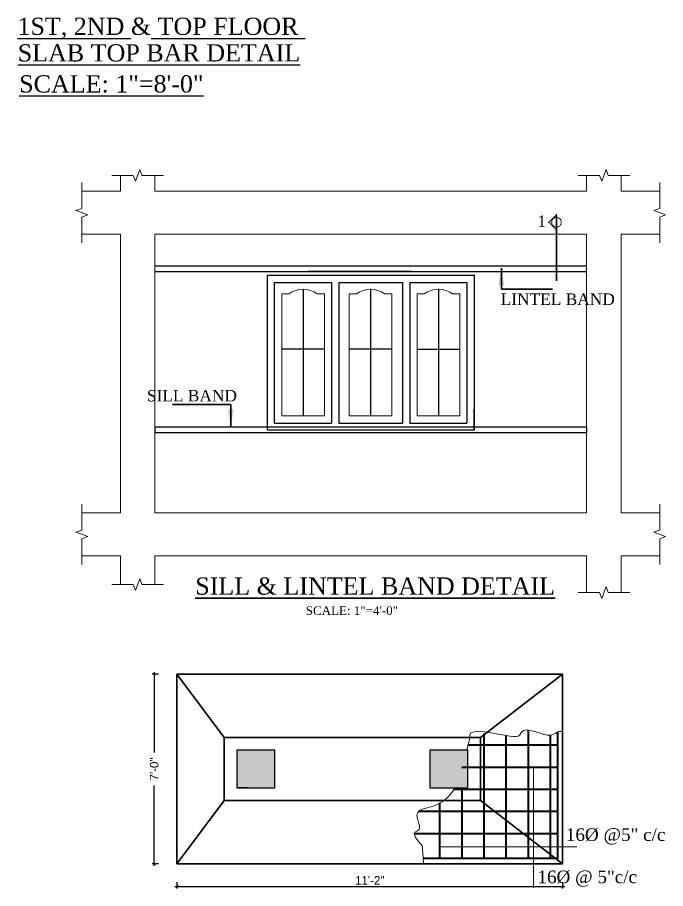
# Model space of a CAD drawing. Header units: inches. Extents: x -9998782 to 66725, y -6520505 to 8308.
# Drawn here: x -4999254 to -4998802, y -3259027 to -3258420 of the extents above; entities that cross this region are included whole.
import ezdxf
from ezdxf.enums import TextEntityAlignment as Align

# ---------------------------------------------------------------- set-up
doc = ezdxf.new("R2010")
doc.units = ezdxf.units.IN
doc.header["$LTSCALE"] = 2
doc.header["$MEASUREMENT"] = 0
doc.header["$PDMODE"] = 34
doc.linetypes.add('ACAD_ISO02W100', pattern=[15, 12, -3])
doc.linetypes.add('HIDDEN', pattern=[0.375, 0.25, -0.125])
doc.layers.get('0').update_dxf_attribs({"linetype": 'CONTINUOUS'})
doc.layers.get('DEFPOINTS').update_dxf_attribs({"color": 141, "linetype": 'CONTINUOUS'})
doc.layers.add('column', color=4, linetype='CONTINUOUS')
doc.layers.add('WAll', color=20, linetype='CONTINUOUS')
for name, color, linetype, lineweight in [('DIM_LINE', 173, 'CONTINUOUS', 20), ('dotted', 131, 'HIDDEN', 13), ('DW elev', 123, 'CONTINUOUS', 25), ('elevation', 181, 'CONTINUOUS', 25), ('HACTH', 253, 'CONTINUOUS', 5), ('HATCH', 60, 'ACAD_ISO02W100', 13), ('ST-REINFOR', 201, 'CONTINUOUS', 40), ('TEXT', 181, 'CONTINUOUS', 25), ('TRENCH', 1, 'CONTINUOUS', 35), ('WALL ELV', 20, 'CONTINUOUS', 20), ('WALL SEC', 2, 'CONTINUOUS', 35)]:
    doc.layers.add(name, color=color, linetype=linetype, lineweight=lineweight)
doc.styles.add('Lettring Text', font='arial.ttf')
doc.styles.add('NIR', font='COPRGTL.TTF')
doc.styles.add('ordinary', font='times.ttf')
doc.styles.add('TIMES', font='times.ttf')
doc.styles.add('TIMES 48', font='times.ttf', dxfattribs={"height": 4})
doc.dimstyles.new('Copy of Standard', dxfattribs={"dimtxt": 6, "dimasz": 2.875, "dimexe": 2, "dimexo": 4, "dimgap": 2, "dimtad": 1, "dimdec": 0, "dimrnd": 1, "dimzin": 0, "dimdsep": 46, "dimlunit": 4, "dimtxsty": 'Lettring Text', "dimcen": 0.1, "dimclrd": 7, "dimclre": 7, "dimclrt": 7, "dimazin": 0, "dimtfac": 0.645, "dimtdec": 0, "dimtmove": 1, "dimatfit": 0, "dimfxl": 3, "dimfxlon": 1, "dimtfillclr": 256, "dimtolj": 1, "dimtzin": 0, "dimlwd": -1, "dimlwe": -1, "dimarcsym": 2})
doc.dimstyles.new('nir 48', dxfattribs={"dimscale": 0.5, "dimtxt": 24, "dimasz": 3, "dimexe": 3, "dimexo": 6, "dimgap": 2, "dimtad": 3, "dimdec": 0, "dimzin": 3, "dimlunit": 4, "dimtxsty": 'NIR', "dimblk": 'OBLIQUE', "dimcen": 2.5, "dimdle": 3, "dimclrt": 3, "dimadec": 0, "dimazin": 0, "dimtfac": 1, "dimtdec": 0, "dimtmove": 2, "dimatfit": 3, "dimfxl": 1, "dimarcsym": 0})

# ---------------------------------------------------------------- blocks, each defined once
blk = doc.blocks.new('A$C269C7F18')
at = {"layer": 'column'}
h = blk.add_hatch(color=256, dxfattribs=at)
h.paths.add_polyline_path([(12, 12), (8.85, 12), (8.86, 6), (12, 6)])
h.paths.add_polyline_path([(5.74, 12), (0, 12), (0, 6), (5.75, 6)])
h.paths.add_polyline_path([(8.85, 12), (5.74, 12), (5.75, 6), (8.86, 6)])
h.paths.add_polyline_path([(5.75, 6), (0, 6), (0, 0), (5.76, 0)])
h.paths.add_polyline_path([(8.86, 6), (5.75, 6), (5.76, 0), (8.87, 0)])
h.paths.add_polyline_path([(12, 6), (8.86, 6), (8.87, 0), (12, 0)])
blk.add_lwpolyline([(0, 0), (12, 0), (12, 12), (0, 12)], close=True, dxfattribs=at)
blk = doc.blocks.new('_Oblique')
at = {"color": 0, "linetype": 'ByBlock', "lineweight": -2}
blk.add_line((-0.5, -0.5), (0.5, 0.5), dxfattribs=at)
blk = doc.blocks.new('*D720')
at = {"layer": 'DEFPOINTS', "color": 0}
for p in [(-4999158.81, -3258877.5), (-4999142.98, -3258877.5), (-4999142.98, -3259009.5)]:
    blk.add_point(p, dxfattribs=at)
at = {"layer": 'DIM_LINE', "color": 0, "lineweight": -2}
for p, q in [((-4999155.81, -3258877.5), (-4999160.31, -3258877.5)), ((-4999155.81, -3259009.5), (-4999160.31, -3259009.5))]:
    blk.add_line(p, q, dxfattribs=at)
at = {"layer": 'DIM_LINE', "color": 0, "linetype": 'ByBlock', "lineweight": -2}
for p, q in [((-4999158.81, -3258876), (-4999158.81, -3258932.07)), ((-4999158.81, -3259011), (-4999158.81, -3258954.94))]:
    blk.add_line(p, q, dxfattribs=at)
at = {"layer": 'DIM_LINE', "color": 0, "lineweight": -2, "xscale": 1.5, "yscale": 1.5, "zscale": 1.5}
for p, rotation in [((-4999158.81, -3258877.5), 90), ((-4999158.81, -3259009.5), 270)]:
    blk.add_blockref('_Oblique', p, dxfattribs=dict(at, rotation=rotation))
at = {"layer": 'DIM_LINE', "color": 3, "insert": (-4999158.81, -3258943.5), "char_height": 6, "attachment_point": 5, "rotation": 90, "style": 'NIR'}
blk.add_mtext('7\'-0"', dxfattribs=at)
blk = doc.blocks.new('*D728')
at = {"layer": 'DEFPOINTS', "color": 0}
for p in [(-4999142.98, -3259009.5), (-4998874.29, -3259009.5), (-4998874.29, -3259025.26)]:
    blk.add_point(p, dxfattribs=at)
at = {"layer": 'DIM_LINE', "color": 0, "lineweight": -2}
for p, q in [((-4999142.98, -3259022.26), (-4999142.98, -3259026.76)), ((-4998874.29, -3259022.26), (-4998874.29, -3259026.76))]:
    blk.add_line(p, q, dxfattribs=at)
at = {"layer": 'DIM_LINE', "color": 0, "linetype": 'ByBlock', "lineweight": -2}
blk.add_line((-4999144.48, -3259025.26), (-4998872.79, -3259025.26), dxfattribs=at)
at = {"layer": 'DIM_LINE', "color": 0, "lineweight": -2, "xscale": 1.5, "yscale": 1.5, "zscale": 1.5, "rotation": 180}
blk.add_blockref('_Oblique', (-4999142.98, -3259025.26), dxfattribs=at)
at = {"layer": 'DIM_LINE', "color": 0, "lineweight": -2, "xscale": 1.5, "yscale": 1.5, "zscale": 1.5}
blk.add_blockref('_Oblique', (-4998874.29, -3259025.26), dxfattribs=at)
at = {"layer": 'DIM_LINE', "color": 3, "insert": (-4999008.63, -3259021.07), "char_height": 6, "attachment_point": 5, "style": 'NIR'}
blk.add_mtext('11\'-2"', dxfattribs=at)
blk = doc.blocks.new('naming')
at = {"layer": 'dotted'}
blk.add_hatch(color=256, dxfattribs=at).paths.add_polyline_path([(0, -400), (0, -636), (636, 0), (0, 636), (0, 400, -0.414214), (400, 0, -0.414214)])
for p, q in [((672, -35), (-35, 672)), ((672, 35), (-35, -672)), ((0, 400), (0, 707)), ((0, -400), (0, -707))]:
    blk.add_line(p, q, dxfattribs=at)
blk.add_circle((0, 0), 400, dxfattribs=at)
blk = doc.blocks.new('HUO9')
blk.add_line((52786.27, -8829.7), (52786.27, -8822.4))
at = {"layer": 'HACTH', "color": 42}
for points in [[(52734.14, -8782.2), (52734.14, -8824.7), (52719.27, -8824.7), (52719.27, -8782.2), (52721.8, -8782.2, -0.322068), (52731.61, -8782.2)], [(52757.67, -8782.2), (52757.67, -8824.7), (52742.79, -8824.7), (52742.79, -8782.2), (52745.32, -8782.2, -0.322068), (52755.13, -8782.2)], [(52781.27, -8782.2), (52781.27, -8824.7), (52766.39, -8824.7), (52766.39, -8782.2), (52768.92, -8782.2, -0.322068), (52778.74, -8782.2)]]:
    blk.add_lwpolyline(points, format="xyb", close=True, dxfattribs=at)
at = {"layer": 'WAll'}
for p, q in [((52716.77, -8827.2), (52716.77, -8778.2)), ((52716.77, -8778.2), (52736.64, -8778.2)), ((52726.7, -8780.56), (52726.7, -8824.7)), ((52736.64, -8778.2), (52736.64, -8827.2)), ((52739.14, -8778.2), (52739.14, -8827.2)), ((52739.14, -8778.2), (52761.39, -8778.2)), ((52750.23, -8780.48), (52750.23, -8824.7)), ((52761.39, -8778.2), (52761.39, -8827.2)), ((52763.89, -8778.2), (52763.89, -8827.2)), ((52763.89, -8778.2), (52783.77, -8778.2)), ((52773.83, -8780.39), (52773.83, -8824.7)), ((52783.77, -8778.2), (52783.77, -8827.2)), ((52734.14, -8801.44), (52719.27, -8801.44)), ((52757.67, -8801.44), (52742.79, -8801.44)), ((52766.39, -8801.44), (52781.27, -8801.44)), ((52716.77, -8827.2), (52736.64, -8827.2)), ((52739.14, -8827.2), (52761.39, -8827.2)), ((52763.89, -8827.2), (52783.77, -8827.2))]:
    blk.add_line(p, q, dxfattribs=at)
blk.add_lwpolyline([(52714.27, -8829.7), (52714.27, -8775.7), (52786.27, -8775.7), (52786.27, -8829.7)], dxfattribs=at)
blk.add_lwpolyline([(52786.27, -8829.7), (52714.27, -8829.7), (52714.27, -8775.7), (52786.27, -8775.7)], close=True, dxfattribs=at)
blk = doc.blocks.new('CF')
blk.add_line((132560.21, -29236.59), (132560.21, -29281.92))
at = {"layer": 'DW elev'}
blk.add_line((132459.29, -29275.45), (132387.29, -29275.45), dxfattribs=at)
at = {"layer": 'elevation'}
for p, q in [((132280.35, -29271.45), (132581.23, -29271.45)), ((132280.35, -29275.45), (132581.23, -29275.45)), ((132280.35, -29383.45), (132280.35, -29387.45)), ((132280.35, -29383.45), (132581.23, -29383.45)), ((132581.23, -29383.45), (132581.23, -29387.45)), ((132280.35, -29387.45), (132581.23, -29387.45))]:
    blk.add_line(p, q, dxfattribs=at)
at = {"layer": 'HATCH'}
for points in [[(132250.35, -29208.42), (132265.35, -29208.42), (132266.85, -29212.54), (132269.85, -29204.3), (132271.35, -29208.42), (132286.35, -29208.42)], [(132575.23, -29208.42), (132590.23, -29208.42), (132591.73, -29212.54), (132594.73, -29204.3), (132596.23, -29208.42), (132611.23, -29208.42)], [(132229.47, -29255.45), (132229.47, -29237.45), (132233.59, -29235.95), (132225.34, -29232.95), (132229.47, -29231.45), (132229.47, -29213.45)], [(132632.11, -29213.45), (132632.11, -29231.45), (132627.99, -29232.95), (132636.23, -29235.95), (132632.11, -29237.45), (132632.11, -29255.45)], [(132229.47, -29479.45), (132229.47, -29461.45), (132233.59, -29459.95), (132225.34, -29456.95), (132229.47, -29455.45), (132229.47, -29437.45)], [(132632.11, -29437.45), (132632.11, -29455.45), (132627.99, -29456.95), (132636.23, -29459.95), (132632.11, -29461.45), (132632.11, -29479.45)], [(132250.35, -29493.45), (132265.35, -29493.45), (132266.85, -29497.57), (132269.85, -29489.33), (132271.35, -29493.45), (132286.35, -29493.45)], [(132575.23, -29498.96), (132590.23, -29498.96), (132591.73, -29503.08), (132594.73, -29494.84), (132596.23, -29498.96), (132611.23, -29498.96)]]:
    blk.add_lwpolyline(points, dxfattribs=at)
at = {"layer": 'WALL ELV'}
for p, q in [((132256.35, -29219.45), (132256.35, -29208.42)), ((132280.35, -29219.45), (132280.35, -29208.42)), ((132581.23, -29219.45), (132581.23, -29208.42)), ((132605.23, -29219.45), (132605.23, -29208.42)), ((132256.35, -29219.45), (132229.47, -29219.45)), ((132280.35, -29219.45), (132581.23, -29219.45)), ((132605.23, -29219.45), (132632.11, -29219.45)), ((132256.35, -29249.45), (132229.47, -29249.45)), ((132256.35, -29443.45), (132256.35, -29249.45)), ((132280.35, -29443.45), (132280.35, -29249.45)), ((132280.35, -29249.45), (132581.23, -29249.45)), ((132581.23, -29443.45), (132581.23, -29249.45)), ((132605.23, -29443.45), (132605.23, -29249.45)), ((132605.23, -29249.45), (132632.11, -29249.45)), ((132256.35, -29443.45), (132229.47, -29443.45)), ((132280.35, -29443.45), (132581.23, -29443.45)), ((132605.23, -29443.45), (132632.11, -29443.45)), ((132256.35, -29473.45), (132229.47, -29473.45)), ((132256.35, -29493.45), (132256.35, -29473.45)), ((132280.35, -29493.45), (132280.35, -29473.45)), ((132280.35, -29473.45), (132581.23, -29473.45)), ((132581.23, -29498.96), (132581.23, -29473.45)), ((132605.23, -29473.45), (132632.11, -29473.45)), ((132605.23, -29498.96), (132605.23, -29473.45))]:
    blk.add_line(p, q, dxfattribs=at)
at = {"xscale": 0.00843749986961484, "yscale": 0.00843749986961484, "zscale": 0.00843749986961484, "rotation": 180}
blk.add_blockref('naming', (132560.21, -29241.09), dxfattribs=at)
at = {"layer": 'WAll', "xscale": 2, "yscale": 2, "zscale": 2}
blk.add_blockref('HUO9', (26930.25, -11726.55), dxfattribs=at)
at = {"style": 'TIMES'}
blk.add_text('%%USILL & LINTEL BAND DETAIL', height=12, dxfattribs=at).set_placement((132308.52, -29500.41))
at = {"insert": (132417.65, -29511.56), "char_height": 6, "width": 314.4184, "attachment_point": 5, "style": 'TIMES'}
blk.add_mtext('SCALE: 1"=4\'-0"', dxfattribs=at)
at = {"layer": 'TEXT', "style": 'TIMES'}
blk.add_text('1', height=8, dxfattribs=at).set_placement((132546.86, -29244.41))
at = {"layer": 'TEXT', "char_height": 8, "attachment_point": 7, "style": 'TIMES'}
for s, insert in [('LINTEL BAND', (132521.33, -29298.7)), ('SILL BAND', (132274.82, -29365.98))]:
    blk.add_mtext(s, dxfattribs=dict(at, insert=insert))
for points in [[(132521.8, -29273.07), (132521.8, -29287.63), (132557.37, -29287.63)], [(132333.28, -29383.45), (132333.28, -29367.97), (132292.58, -29367.97)]]:
    blk.add_leader(points, dimstyle='Copy of Standard', override={"dimasz": 12, "dimgap": 1, "dimtad": 0})

msp = doc.modelspace()

# ---------------------------------------------------------------- linework, layer by layer
at = {"layer": 'column'}
for points in [[(-4999101.18, -3258956.7), (-4999074.78, -3258956.7), (-4999074.78, -3258930.3), (-4999101.18, -3258930.3), (-4999101.18, -3258956.7)], [(-4998966.69, -3258956.7), (-4998940.29, -3258956.7), (-4998940.29, -3258930.3), (-4998966.69, -3258930.3), (-4998966.69, -3258956.7)]]:
    msp.add_lwpolyline(points, dxfattribs=at)
for points in [[(-4999101.18, -3258956.7), (-4999074.78, -3258956.7), (-4999074.78, -3258930.3), (-4999101.18, -3258930.3)], [(-4998966.69, -3258956.7), (-4998940.29, -3258956.7), (-4998940.29, -3258930.3), (-4998966.69, -3258930.3)]]:
    msp.add_lwpolyline(points, close=True, dxfattribs=at)
at = {"layer": 'DIM_LINE'}
for points, knots in [([(-4998874.29, -3258917.79), (-4998877.7, -3258916.12), (-4998880.54, -3258923.73), (-4998901.31, -3258913.29), (-4998904, -3258921.03), (-4998910.38, -3258921.49), (-4998941.2, -3258914.07), (-4998938.54, -3258920.99), (-4998941, -3258930.3)], [37.108323, 37.108323, 37.108323, 37.108323, 43.242576, 49.95234, 54.997892, 60.978869, 73.418852, 74.68227, 74.68227, 74.68227, 74.68227]), ([(-4998949.43, -3258956.7), (-4998952.8, -3258963.1), (-4998963.21, -3258970.72), (-4998978.87, -3258971.74), (-4998971.58, -3258987.03), (-4998981.94, -3258986.27), (-4998972, -3258997.04), (-4998972, -3258997.04), (-4998971.11, -3259009.24)], [34.328629, 34.328629, 34.328629, 34.328629, 43.242576, 49.95234, 54.997892, 60.978869, 73.418852, 75.377123, 75.377123, 75.377123, 75.377123])]:
    msp.add_open_spline(points, degree=3, knots=knots, dxfattribs=at)
at = {"layer": 'elevation'}
msp.add_line((-4999093.85, -3258956.7), (-4999101.18, -3258956.7), dxfattribs=at)
at = {"layer": 'ST-REINFOR'}
for p, q in [((-4998928.89, -3259005.63), (-4998928.88, -3258918.68)), ((-4998913.49, -3259005.63), (-4998913.48, -3258920.2)), ((-4998898.09, -3259005.64), (-4998898.08, -3258916.34)), ((-4998882.69, -3259005.64), (-4998882.68, -3258919.9)), ((-4998877.65, -3259005.73), (-4998877.64, -3258917.74)), ((-4998940.07, -3258926.7), (-4998877.64, -3258926.7)), ((-4998944.42, -3258942.1), (-4998877.64, -3258942.1)), ((-4998944.29, -3259005.63), (-4998944.28, -3258956.7)), ((-4998949.87, -3258957.5), (-4998877.64, -3258957.5)), ((-4998959.69, -3259005.63), (-4998959.68, -3258967.13)), ((-4998974.47, -3258972.9), (-4998877.64, -3258972.9)), ((-4998977.59, -3258988.3), (-4998877.64, -3258988.3)), ((-4998971.38, -3259005.63), (-4998877.64, -3259005.63))]:
    msp.add_line(p, q, dxfattribs=at)
at = {"layer": 'TRENCH'}
for p, q in [((-4998874.29, -3258877.5), (-4999142.98, -3258877.5)), ((-4999142.98, -3259009.5), (-4999142.98, -3258877.5)), ((-4999109.98, -3258921.5), (-4999142.98, -3258877.5)), ((-4998931.49, -3258921.5), (-4998874.29, -3258877.5)), ((-4998874.29, -3259009.5), (-4998874.29, -3258877.5)), ((-4999109.98, -3258921.5), (-4998931.49, -3258921.5)), ((-4999109.98, -3258965.5), (-4999109.98, -3258921.5)), ((-4998931.49, -3258921.5), (-4998931.49, -3258965.5)), ((-4999109.98, -3258965.5), (-4999142.98, -3259009.5)), ((-4999109.98, -3258965.5), (-4998931.49, -3258965.5)), ((-4998931.49, -3258965.5), (-4998874.29, -3259009.5)), ((-4999142.98, -3259009.5), (-4998874.29, -3259009.5)), ((-4999059.38, -3259009.5), (-4998874.29, -3259009.5))]:
    msp.add_line(p, q, dxfattribs=at)
at = {"layer": 'WAll'}
msp.add_line((-4999092.5, -3258956.7), (-4999092.38, -3258956.7), dxfattribs=at)

# ---------------------------------------------------------------- block references
at = {"layer": 'DIM_LINE', "xscale": 2.200000000186265, "yscale": 2.200000000186265, "zscale": 2.200000000000273}
for p in [(-4999101.18, -3258956.7), (-4998966.69, -3258956.7)]:
    msp.add_blockref('A$C269C7F18', p, dxfattribs=at)
at = {"layer": 'WALL SEC', "color": 0}
msp.add_blockref('CF', (-5131438.73, -3229321.68), dxfattribs=at)

# ---------------------------------------------------------------- texts
at = {"layer": 'TEXT', "color": 3, "char_height": 8.8, "attachment_point": 7, "style": 'TIMES 48'}
for s, insert in [('16Ø @5" c/c', (-4998871.98, -3258996.13)), ('16Ø @ 5"c/c ', (-4998891.77, -3259025.55))]:
    msp.add_mtext(s, dxfattribs=dict(at, insert=insert))
at = {"layer": 'WAll', "style": 'ordinary'}
for s, p in [('%%U1ST, 2ND %%U&%%U TOP FLOOR ', (-4999153.93, -3258426.31)), ('%%USLAB TOP BAR DETAIL', (-4999155.5, -3258444.8)), ('%%USCALE: 1"=8\'-0"', (-4999188.67, -3258466.41))]:
    msp.add_text(s, height=12, dxfattribs=at).set_placement(p, align=Align.MIDDLE_CENTER)

# ---------------------------------------------------------------- dimensions: what is measured, and where the dimension line sits
at = {"layer": 'DIM_LINE'}
dim = msp.add_linear_dim(base=(-4999158.81, -3258877.5), p1=(-4999142.98, -3259009.5), p2=(-4999142.98, -3258877.5), angle=90, text='7\'-0"', dimstyle='nir 48', override={"dimtxt": 12, "dimfxl": 6, "dimfxlon": 1, "dimarcsym": 1}, dxfattribs=at)
dim.commit()
dim.dimension.update_dxf_attribs({"geometry": '*D720', "text_midpoint": (-4999158.81, -3258943.5), "dimtype": 160})
dim = msp.add_linear_dim(base=(-4998874.29, -3259025.26), p1=(-4999142.98, -3259009.5), p2=(-4998874.29, -3259009.5), text='11\'-2"', dimstyle='nir 48', override={"dimtxt": 12, "dimfxl": 6, "dimfxlon": 1, "dimarcsym": 1}, dxfattribs=at)
dim.commit()
dim.dimension.update_dxf_attribs({"geometry": '*D728', "text_midpoint": (-4999008.63, -3259021.07)})

# ---------------------------------------------------------------- leaders
at = {"layer": 'HATCH', "linetype": 'Continuous'}
for points in [[(-4998894.55, -3258942.1), (-4998894.55, -3258960.78)], [(-4998894.55, -3258957.5), (-4998894.55, -3258973.33)], [(-4998894.55, -3258972.9), (-4998894.55, -3258992.65)], [(-4998894.55, -3258988.32), (-4998894.55, -3259005.3)], [(-4998959.69, -3258997.66), (-4998864.43, -3258997.66)], [(-4998944.29, -3258997.66), (-4998864.43, -3258997.66)], [(-4998928.89, -3258997.66), (-4998864.43, -3258997.66)], [(-4998913.49, -3258997.66), (-4998864.43, -3258997.66)], [(-4998898.09, -3258997.66), (-4998864.43, -3258997.66)], [(-4998882.69, -3258997.66), (-4998864.43, -3258997.66)], [(-4998877.65, -3258997.66), (-4998864.43, -3258997.66)], [(-4998894.55, -3259003.7), (-4998894.55, -3259026.2)]]:
    msp.add_leader(points, dimstyle='Copy of Standard', override={"dimasz": 2, "dimtad": 0}, dxfattribs=at)

doc.saveas('drawing.dxf')
